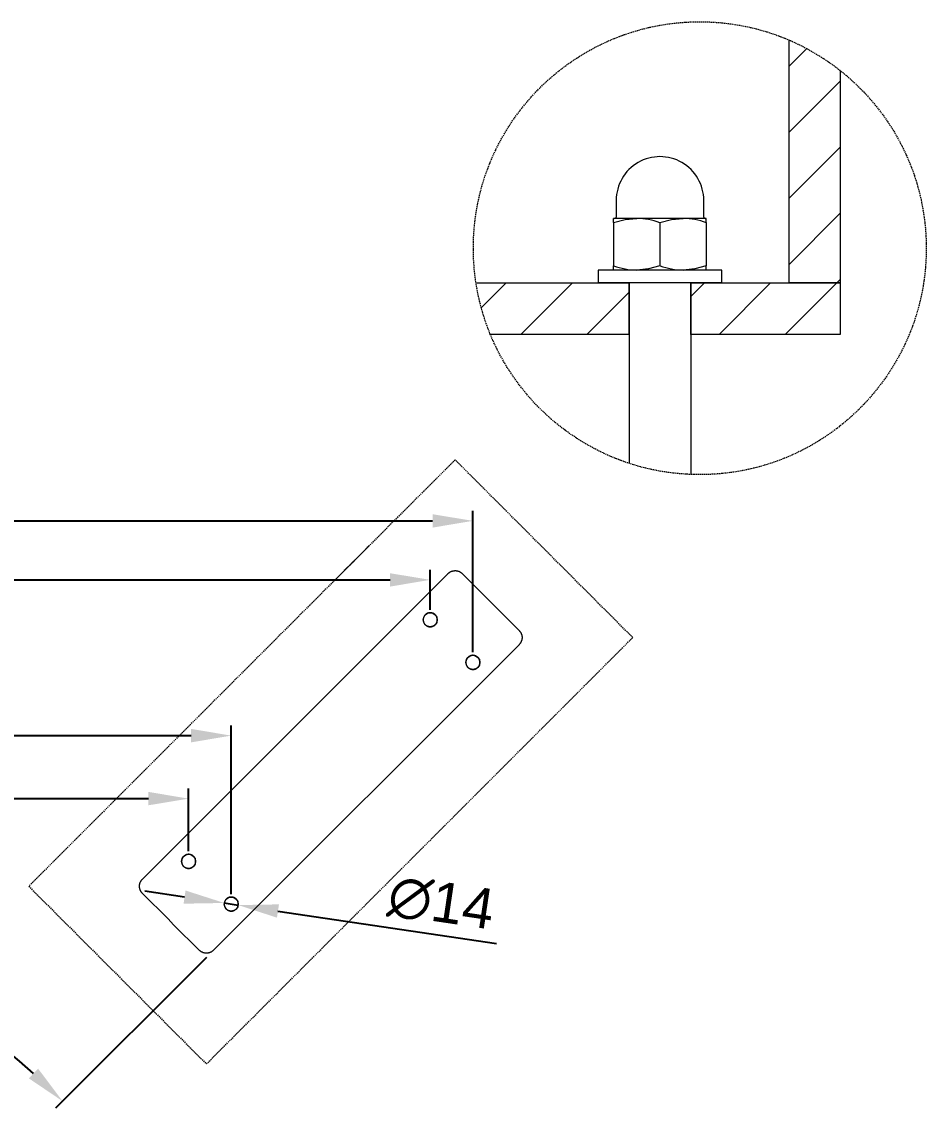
# Model space of a CAD drawing. Header units: millimetres. Extents: x -111 to 4919, y -143 to 3304.
# Drawn here: x 1609 to 2509, y -143 to 938 of the extents above; entities that cross this region are included whole.
import ezdxf

# ---------------------------------------------------------------- set-up
doc = ezdxf.new("R2010")
doc.units = ezdxf.units.MM
doc.linetypes.add('HIDDEN', pattern=[1.905, 1.27, -0.635])
for name, color, linetype, lineweight in [('ZANO_R', 7, 'Continuous', 0), ('ZANO_R_przerywana', 7, 'HIDDEN', 0), ('ZANO_W', 1, 'Continuous', 0)]:
    doc.layers.add(name, color=color, linetype=linetype, lineweight=lineweight)
doc.styles.add('Arial', font='arial.ttf')
doc.styles.get("Standard").update_dxf_attribs({"font": 'ARIALUNI.TTF'})
doc.dimstyles.new('pl i ang', dxfattribs={"dimtxt": 50, "dimasz": 50, "dimexe": 1.25, "dimexo": 0.625, "dimgap": 10, "dimtad": 1, "dimtoh": 1, "dimtxsty": 'Standard', "dimcen": 2.5, "dimclrd": 1, "dimclre": 1, "dimclrt": 1, "dimadec": 0, "dimazin": 0, "dimtfac": 1, "dimtmove": 0, "dimatfit": 3, "dimfxl": 1, "dimarcsym": 1})

# ---------------------------------------------------------------- blocks, each defined once
blk = doc.blocks.new('*D487')
at = {"layer": 'ZANO_W', "color": 1, "lineweight": -2}
for p, q in [((432.5, 112.7), (432.5, 175.1)), ((1774.6, 112.7), (1774.6, 175.1)), ((472.5, 165.1), (1734.6, 165.1))]:
    blk.add_line(p, q, dxfattribs=at)
at = {"layer": 'ZANO_W', "color": 1}
for points in [[(472.5, 171.8), (472.5, 158.5), (432.5, 165.1)], [(1734.6, 158.5), (1734.6, 171.8), (1774.6, 165.1)]]:
    blk.add_solid(points, dxfattribs=at)
at = {"layer": 'ZANO_W', "color": 1, "insert": (1103.5, 195.6), "char_height": 40, "attachment_point": 5, "style": 'Arial'}
blk.add_mtext('1342', dxfattribs=at)
blk = doc.blocks.new('*D488')
at = {"layer": 'ZANO_W', "color": 1, "lineweight": -2}
for p, q in [((390.1, 70.2), (390.1, 237.8)), ((430.1, 227.8), (1777, 227.8)), ((1817, 70.2), (1817, 237.8))]:
    blk.add_line(p, q, dxfattribs=at)
at = {"layer": 'ZANO_W', "color": 1}
for points in [[(430.1, 234.5), (430.1, 221.1), (390.1, 227.8)], [(1777, 221.1), (1777, 234.5), (1817, 227.8)]]:
    blk.add_solid(points, dxfattribs=at)
at = {"layer": 'ZANO_W', "color": 1, "insert": (1103.5, 257.9), "char_height": 40, "attachment_point": 5, "style": 'Arial'}
blk.add_mtext('1427', dxfattribs=at)
blk = doc.blocks.new('*D489')
at = {"layer": 'ZANO_W', "color": 1, "lineweight": -2}
for p, q in [((192.1, 353.1), (192.1, 392.8)), ((2015, 353.1), (2015, 392.8)), ((232.1, 382.8), (1975, 382.8))]:
    blk.add_line(p, q, dxfattribs=at)
at = {"layer": 'ZANO_W', "color": 1}
for points in [[(232.1, 389.4), (232.1, 376.1), (192.1, 382.8)], [(1975, 376.1), (1975, 389.4), (2015, 382.8)]]:
    blk.add_solid(points, dxfattribs=at)
at = {"layer": 'ZANO_W', "color": 1, "insert": (1103.5, 413.2), "char_height": 40, "attachment_point": 5, "style": 'Arial'}
blk.add_mtext('1823', dxfattribs=at)
blk = doc.blocks.new('*D490')
at = {"layer": 'ZANO_W', "color": 1, "lineweight": -2}
for p, q in [((149.7, 310.7), (149.7, 451.5)), ((2057.4, 310.7), (2057.4, 451.5)), ((189.7, 441.5), (2017.4, 441.5))]:
    blk.add_line(p, q, dxfattribs=at)
at = {"layer": 'ZANO_W', "color": 1}
for points in [[(189.7, 448.1), (189.7, 434.8), (149.7, 441.5)], [(2017.4, 434.8), (2017.4, 448.1), (2057.4, 441.5)]]:
    blk.add_solid(points, dxfattribs=at)
at = {"layer": 'ZANO_W', "color": 1, "insert": (1103.5, 471.9), "char_height": 40, "attachment_point": 5, "style": 'Arial'}
blk.add_mtext('1908', dxfattribs=at)
blk = doc.blocks.new('*D492')
at = {"layer": 'ZANO_W', "color": 1, "lineweight": -2}
for p, q in [((1770.5, 67.2), (1731, 73)), ((1810.1, 61.3), (1823.9, 59.2)), ((1863.5, 53.3), (2080.9, 21))]:
    blk.add_line(p, q, dxfattribs=at)
at = {"layer": 'ZANO_W', "color": 1}
for points in [[(1769.6, 60.6), (1771.5, 73.7), (1810.1, 61.3)], [(1864.5, 59.9), (1862.5, 46.7), (1823.9, 59.2)]]:
    blk.add_solid(points, dxfattribs=at)
at = {"layer": 'ZANO_W', "color": 1, "insert": (2025.9, 61.1), "char_height": 40, "attachment_point": 5, "rotation": 351.5425, "style": 'Arial'}
blk.add_mtext('∅14', dxfattribs=at)
blk = doc.blocks.new('*D501')
at = {"layer": 'ZANO_W', "color": 1, "lineweight": -2}
for p, q in [((414.8, 7.2), (565, -143)), ((1792.3, 7.2), (1642.1, -143))]:
    blk.add_line(p, q, dxfattribs=at)
blk.add_arc((1103.5, -681.5), 771.6, 47.9705, 132.0295, dxfattribs=at)
at = {"layer": 'ZANO_W', "color": 1}
for points in [[(582.3, -103.5), (591.5, -113.2), (557.9, -135.9)], [(1615.6, -113.2), (1624.8, -103.5), (1649.2, -135.9)]]:
    blk.add_solid(points, dxfattribs=at)
at = {"layer": 'ZANO_W', "color": 1, "insert": (1103.5, 120.8), "char_height": 40, "attachment_point": 5, "style": 'Arial'}
blk.add_mtext('90%%d', dxfattribs=at)

msp = doc.modelspace()

# ---------------------------------------------------------------- linework, layer by layer
at = {"layer": 'ZANO_R'}
for p, q in [((2371.8, 920), (2371.8, 678.2)), ((2371.8, 893.6), (2389.6, 911.4)), ((2423, 889.5), (2423, 678.2)), ((2371.8, 827.8), (2423, 879.1)), ((2371.8, 762.1), (2423, 813.3)), ((2200, 760.3), (2200, 743.6)), ((2287.2, 743.6), (2287.2, 760.3)), ((2371.8, 696.3), (2423, 747.6)), ((2197.4, 738.2), (2197.4, 742.3)), ((2220.5, 742.3), (2197.4, 742.3)), ((2197.4, 738.2), (2208.8, 741.2)), ((2197.4, 738.2), (2197.4, 695.2)), ((2208.8, 741.2), (2220.5, 742.3)), ((2266.7, 742.3), (2220.5, 742.3)), ((2243.6, 738.2), (2254.9, 741.2)), ((2243.6, 738.2), (2243.6, 695.2)), ((2254.9, 741.2), (2266.7, 742.3)), ((2289.7, 742.3), (2266.7, 742.3)), ((2289.7, 738.2), (2289.7, 742.3)), ((2289.7, 738.2), (2289.7, 695.2)), ((2197.4, 691), (2197.4, 695.2)), ((2232.3, 692.2), (2220.5, 691)), ((2243.6, 695.2), (2232.3, 692.2)), ((2278.4, 692.2), (2266.7, 691)), ((2289.7, 695.2), (2278.4, 692.2)), ((2289.7, 691), (2289.7, 695.2)), ((2182.1, 691), (2182.1, 678.2)), ((2305.1, 691), (2182.1, 691)), ((2305.1, 678.2), (2305.1, 691)), ((2419.5, 678.2), (2423, 681.8)), ((2060.5, 678.3), (2212.8, 678.2)), ((2065.8, 653.4), (2090.7, 678.3)), ((2105.1, 627), (2156.4, 678.3)), ((2305.1, 678.2), (2182.1, 678.2)), ((2212.8, 627), (2212.8, 678.2)), ((2212.8, 678.2), (2212.8, 498.7)), ((2274.4, 627), (2274.4, 678.2)), ((2274.4, 678.2), (2423, 678.2)), ((2274.4, 678.2), (2274.4, 487.6)), ((2274.4, 664.6), (2287.9, 678.2)), ((2302.4, 627), (2353.7, 678.2)), ((2368.2, 627), (2419.5, 678.2)), ((2423, 678.2), (2371.8, 678.2)), ((2170.9, 627), (2212.8, 668.9)), ((2212.8, 627), (2073.9, 627)), ((2423, 627), (2274.4, 627)), ((1954.5, 417), (1921, 383.4)), ((2032.7, 389), (2032.9, 389.3)), ((2032.9, 389.3), (2033.2, 389.5)), ((2033.2, 389.5), (2033.4, 389.7)), ((2033.4, 389.7), (2033.7, 389.9)), ((2033.7, 389.9), (2034, 390.1)), ((2034, 390.1), (2034.3, 390.3)), ((2034.3, 390.3), (2034.6, 390.5)), ((2034.6, 390.5), (2034.9, 390.7)), ((2034.9, 390.7), (2035.2, 390.8)), ((2035.2, 390.8), (2035.5, 391)), ((2035.5, 391), (2035.8, 391.1)), ((2035.8, 391.1), (2036.1, 391.3)), ((2036.1, 391.3), (2036.4, 391.4)), ((2036.4, 391.4), (2036.7, 391.5)), ((2036.7, 391.5), (2037, 391.6)), ((2037, 391.6), (2037.4, 391.7)), ((2037.4, 391.7), (2037.7, 391.8)), ((2037.7, 391.8), (2038, 391.8)), ((2038, 391.8), (2038.4, 391.9)), ((2038.4, 391.9), (2038.7, 391.9)), ((2038.7, 391.9), (2039.1, 391.9)), ((2039.1, 391.9), (2039.4, 392)), ((2039.4, 392), (2039.7, 392)), ((2039.7, 392), (2040.1, 392)), ((2040.1, 392), (2040.4, 392)), ((2040.4, 392), (2040.8, 391.9)), ((2040.8, 391.9), (2041.1, 391.9)), ((2041.1, 391.9), (2041.4, 391.8)), ((2041.4, 391.8), (2041.8, 391.8)), ((2041.8, 391.8), (2042.1, 391.7)), ((2042.1, 391.7), (2042.4, 391.6)), ((2042.4, 391.6), (2042.8, 391.5)), ((2042.8, 391.5), (2043.1, 391.4)), ((2043.1, 391.4), (2043.4, 391.3)), ((2043.4, 391.3), (2043.7, 391.2)), ((2043.7, 391.2), (2044, 391)), ((2044, 391), (2044.3, 390.9)), ((2044.3, 390.9), (2044.6, 390.7)), ((2044.6, 390.7), (2044.9, 390.5)), ((2044.9, 390.5), (2045.2, 390.3)), ((2045.2, 390.3), (2045.5, 390.2)), ((2045.5, 390.2), (2045.8, 389.9)), ((2045.8, 389.9), (2046.1, 389.7)), ((2046.1, 389.7), (2046.3, 389.5)), ((2046.3, 389.5), (2046.6, 389.3)), ((2046.6, 389.3), (2046.8, 389)), ((2032.7, 389), (1728.6, 85)), ((2053.3, 382.6), (2046.8, 389)), ((2072.3, 363.6), (2053.3, 382.6)), ((2076.3, 359.6), (2072.3, 363.6)), ((2077.9, 357.9), (2076.3, 359.6)), ((2103.4, 332.5), (2077.9, 357.9)), ((2008.7, 346.2), (2008.6, 345.9)), ((2008.8, 346.4), (2008.7, 346.2)), ((2009, 346.6), (2008.8, 346.4)), ((2009.1, 346.8), (2009, 346.6)), ((2009.2, 347), (2009.1, 346.8)), ((2009.4, 347.2), (2009.2, 347)), ((2009.5, 347.4), (2009.4, 347.2)), ((2009.6, 347.6), (2009.5, 347.4)), ((2009.8, 347.8), (2009.6, 347.6)), ((2010, 347.9), (2009.8, 347.8)), ((2010.1, 348.1), (2010, 347.9)), ((2010.3, 348.3), (2010.1, 348.1)), ((2010.5, 348.4), (2010.3, 348.3)), ((2010.7, 348.6), (2010.5, 348.4)), ((2010.9, 348.7), (2010.7, 348.6)), ((2011.1, 348.9), (2010.9, 348.7)), ((2011.3, 349), (2011.1, 348.9)), ((2011.5, 349.1), (2011.3, 349)), ((2011.7, 349.3), (2011.5, 349.1)), ((2011.9, 349.4), (2011.7, 349.3)), ((2012.1, 349.5), (2011.9, 349.4)), ((2012.4, 349.6), (2012.1, 349.5)), ((2012.6, 349.7), (2012.4, 349.6)), ((2012.8, 349.7), (2012.6, 349.7)), ((2013.1, 349.8), (2012.8, 349.7)), ((2013.3, 349.9), (2013.1, 349.8)), ((2013.5, 349.9), (2013.3, 349.9)), ((2013.8, 350), (2013.5, 349.9)), ((2014, 350), (2013.8, 350)), ((2014.3, 350), (2014, 350)), ((2014.5, 350.1), (2014.3, 350)), ((2014.7, 350.1), (2014.5, 350.1)), ((2015, 350.1), (2014.7, 350.1)), ((2015.2, 350.1), (2015, 350.1)), ((2015.5, 350.1), (2015.2, 350.1)), ((2015.7, 350), (2015.5, 350.1)), ((2015.9, 350), (2015.7, 350)), ((2016.2, 350), (2015.9, 350)), ((2016.4, 349.9), (2016.2, 350)), ((2016.7, 349.9), (2016.4, 349.9)), ((2016.9, 349.8), (2016.7, 349.9)), ((2017.1, 349.8), (2016.9, 349.8)), ((2017.4, 349.7), (2017.1, 349.8)), ((2017.6, 349.6), (2017.4, 349.7)), ((2017.8, 349.5), (2017.6, 349.6)), ((2018, 349.4), (2017.8, 349.5)), ((2018.3, 349.3), (2018, 349.4)), ((2018.5, 349.2), (2018.3, 349.3)), ((2018.7, 349), (2018.5, 349.2)), ((2018.9, 348.9), (2018.7, 349)), ((2019.1, 348.8), (2018.9, 348.9)), ((2019.3, 348.6), (2019.1, 348.8)), ((2019.5, 348.5), (2019.3, 348.6)), ((2019.7, 348.3), (2019.5, 348.5)), ((2019.8, 348.2), (2019.7, 348.3)), ((2020, 348), (2019.8, 348.2)), ((2020.2, 347.8), (2020, 348)), ((2020.3, 347.6), (2020.2, 347.8)), ((2020.5, 347.4), (2020.3, 347.6)), ((2020.6, 347.3), (2020.5, 347.4)), ((2020.8, 347.1), (2020.6, 347.3)), ((2020.9, 346.9), (2020.8, 347.1)), ((2021, 346.6), (2020.9, 346.9)), ((2021.2, 346.4), (2021, 346.6)), ((2021.3, 346.2), (2021.2, 346.4)), ((2021.4, 346), (2021.3, 346.2)), ((2021.5, 345.8), (2021.4, 346)), ((2008.1, 343.8), (2008, 343.6)), ((2008, 343.6), (2008, 343.4)), ((2008, 343.4), (2008, 343.1)), ((2008, 343.1), (2008, 342.9)), ((2008, 342.9), (2008, 342.6)), ((2008, 342.6), (2008, 342.4)), ((2008, 342.4), (2008.1, 342.1)), ((2008.2, 344.6), (2008.1, 344.3)), ((2008.1, 344.3), (2008.1, 344.1)), ((2008.1, 344.1), (2008.1, 343.8)), ((2008.1, 342.1), (2008.1, 341.9)), ((2008.1, 341.9), (2008.2, 341.7)), ((2008.3, 345), (2008.2, 344.8)), ((2008.2, 344.8), (2008.2, 344.6)), ((2008.2, 341.7), (2008.2, 341.4)), ((2008.2, 341.4), (2008.3, 341.2)), ((2008.4, 345.3), (2008.3, 345)), ((2008.3, 341.2), (2008.3, 341)), ((2008.3, 341), (2008.4, 340.7)), ((2008.5, 345.7), (2008.4, 345.5)), ((2008.4, 345.5), (2008.4, 345.3)), ((2008.4, 340.7), (2008.5, 340.5)), ((2008.6, 345.9), (2008.5, 345.7)), ((2008.5, 340.5), (2008.6, 340.3)), ((2008.6, 340.3), (2008.7, 340.1)), ((2008.7, 340.1), (2008.8, 339.8)), ((2008.8, 339.8), (2008.9, 339.6)), ((2008.9, 339.6), (2009, 339.4)), ((2009, 339.4), (2009.2, 339.2)), ((2009.2, 339.2), (2009.3, 339)), ((2009.3, 339), (2009.5, 338.8)), ((2009.5, 338.8), (2009.6, 338.6)), ((2009.6, 338.6), (2009.8, 338.4)), ((2009.8, 338.4), (2009.9, 338.3)), ((2009.9, 338.3), (2010.1, 338.1)), ((2010.1, 338.1), (2010.3, 337.9)), ((2010.3, 337.9), (2010.5, 337.8)), ((2010.5, 337.8), (2010.6, 337.6)), ((2010.6, 337.6), (2010.8, 337.5)), ((2010.8, 337.5), (2011, 337.3)), ((2011, 337.3), (2011.2, 337.2)), ((2011.2, 337.2), (2011.4, 337.1)), ((2011.4, 337.1), (2011.7, 336.9)), ((2011.7, 336.9), (2011.9, 336.8)), ((2011.9, 336.8), (2012.1, 336.7)), ((2012.1, 336.7), (2012.3, 336.6)), ((2012.3, 336.6), (2012.5, 336.5)), ((2012.5, 336.5), (2012.8, 336.4)), ((2012.8, 336.4), (2013, 336.4)), ((2013, 336.4), (2013.2, 336.3)), ((2013.2, 336.3), (2013.5, 336.3)), ((2013.5, 336.3), (2013.7, 336.2)), ((2013.7, 336.2), (2014, 336.2)), ((2014, 336.2), (2014.2, 336.1)), ((2014.2, 336.1), (2014.4, 336.1)), ((2014.4, 336.1), (2014.7, 336.1)), ((2014.7, 336.1), (2014.9, 336.1)), ((2014.9, 336.1), (2015.2, 336.1)), ((2015.2, 336.1), (2015.4, 336.1)), ((2015.4, 336.1), (2015.6, 336.1)), ((2015.6, 336.1), (2015.9, 336.1)), ((2015.9, 336.1), (2016.1, 336.2)), ((2016.1, 336.2), (2016.4, 336.2)), ((2016.4, 336.2), (2016.6, 336.3)), ((2016.6, 336.3), (2016.8, 336.3)), ((2016.8, 336.3), (2017.1, 336.4)), ((2017.1, 336.4), (2017.3, 336.5)), ((2017.3, 336.5), (2017.5, 336.6)), ((2017.5, 336.6), (2017.8, 336.6)), ((2017.8, 336.6), (2018, 336.7)), ((2018, 336.7), (2018.2, 336.9)), ((2018.2, 336.9), (2018.4, 337)), ((2018.4, 337), (2018.6, 337.1)), ((2018.6, 337.1), (2018.8, 337.2)), ((2018.8, 337.2), (2019, 337.4)), ((2019, 337.4), (2019.2, 337.5)), ((2019.2, 337.5), (2019.4, 337.6)), ((2019.4, 337.6), (2019.6, 337.8)), ((2019.6, 337.8), (2019.8, 338)), ((2019.8, 338), (2020, 338.1)), ((2020, 338.1), (2020.1, 338.3)), ((2020.1, 338.3), (2020.3, 338.5)), ((2020.3, 338.5), (2020.4, 338.7)), ((2020.4, 338.7), (2020.6, 338.9)), ((2020.6, 338.9), (2020.7, 339.1)), ((2020.7, 339.1), (2020.9, 339.3)), ((2020.9, 339.3), (2021, 339.5)), ((2021, 339.5), (2021.1, 339.7)), ((2021.1, 339.7), (2021.2, 339.9)), ((2021.2, 339.9), (2021.3, 340.1)), ((2021.3, 340.1), (2021.4, 340.3)), ((2021.4, 340.3), (2021.5, 340.6)), ((2021.6, 345.5), (2021.5, 345.8)), ((2021.5, 340.6), (2021.6, 340.8)), ((2021.6, 345.3), (2021.6, 345.5)), ((2021.7, 345.1), (2021.6, 345.3)), ((2021.6, 340.8), (2021.7, 341)), ((2021.8, 344.9), (2021.7, 345.1)), ((2021.7, 341), (2021.8, 341.3)), ((2021.8, 344.6), (2021.8, 344.9)), ((2021.9, 344.4), (2021.8, 344.6)), ((2021.8, 341.5), (2021.9, 341.7)), ((2021.8, 341.3), (2021.8, 341.5)), ((2021.9, 344.1), (2021.9, 344.4)), ((2022, 343.9), (2021.9, 344.1)), ((2021.9, 342), (2022, 342.2)), ((2021.9, 341.7), (2021.9, 342)), ((2022, 343.7), (2022, 343.9)), ((2022, 343.4), (2022, 343.7)), ((2022, 343.2), (2022, 343.4)), ((2022, 342.9), (2022, 343.2)), ((2022, 342.7), (2022, 342.9)), ((2022, 342.4), (2022, 342.7)), ((2022, 342.2), (2022, 342.4)), ((2103.4, 332.5), (2103.6, 332.2)), ((2103.6, 332.2), (2103.9, 332)), ((2103.9, 332), (2104.1, 331.7)), ((2104.1, 331.7), (2104.3, 331.4)), ((2104.3, 331.4), (2104.5, 331.2)), ((2104.5, 331.2), (2104.7, 330.9)), ((2104.7, 330.9), (2104.9, 330.6)), ((2104.9, 330.6), (2105, 330.3)), ((2105, 330.3), (2105.2, 330)), ((2105.2, 330), (2105.4, 329.7)), ((2105.4, 329.7), (2105.5, 329.4)), ((2105.5, 329.4), (2105.6, 329.1)), ((2105.6, 329.1), (2105.7, 328.8)), ((2105.7, 328.8), (2105.9, 328.4)), ((2105.9, 328.4), (2106, 328.1)), ((2106, 328.1), (2106, 327.8)), ((2106, 327.8), (2106.1, 327.4)), ((2106.1, 327.4), (2106.2, 327.1)), ((2106.2, 327.1), (2106.2, 326.8)), ((2106.2, 326.8), (2106.3, 326.4)), ((2106.3, 324.4), (2106.2, 324)), ((2106.3, 326.4), (2106.3, 326.1)), ((2106.3, 326.1), (2106.3, 325.7)), ((2106.3, 325.7), (2106.3, 325.4)), ((2106.3, 325.4), (2106.3, 325.1)), ((2106.3, 325.1), (2106.3, 324.7)), ((2106.3, 324.7), (2106.3, 324.4)), ((1799.3, 14.3), (2103.4, 318.3)), ((2103.6, 318.6), (2103.4, 318.3)), ((2103.9, 318.8), (2103.6, 318.6)), ((2104.1, 319.1), (2103.9, 318.8)), ((2104.3, 319.4), (2104.1, 319.1)), ((2104.5, 319.6), (2104.3, 319.4)), ((2104.7, 319.9), (2104.5, 319.6)), ((2104.9, 320.2), (2104.7, 319.9)), ((2105, 320.5), (2104.9, 320.2)), ((2105.2, 320.8), (2105, 320.5)), ((2105.4, 321.1), (2105.2, 320.8)), ((2105.5, 321.4), (2105.4, 321.1)), ((2105.6, 321.7), (2105.5, 321.4)), ((2105.7, 322.1), (2105.6, 321.7)), ((2105.9, 322.4), (2105.7, 322.1)), ((2106, 322.7), (2105.9, 322.4)), ((2106.1, 323.4), (2106, 323)), ((2106, 323), (2106, 322.7)), ((2106.2, 323.7), (2106.1, 323.4)), ((2106.2, 324), (2106.2, 323.7)), ((2050.8, 302.8), (2050.7, 302.6)), ((2050.9, 303.1), (2050.8, 302.8)), ((2051, 303.3), (2050.9, 303.1)), ((2051.2, 303.7), (2051, 303.5)), ((2051, 303.5), (2051, 303.3)), ((2051.3, 304), (2051.2, 303.7)), ((2051.4, 304.2), (2051.3, 304)), ((2051.5, 304.4), (2051.4, 304.2)), ((2051.6, 304.6), (2051.5, 304.4)), ((2051.8, 304.8), (2051.6, 304.6)), ((2051.9, 305), (2051.8, 304.8)), ((2052.1, 305.2), (2051.9, 305)), ((2052.2, 305.3), (2052.1, 305.2)), ((2052.4, 305.5), (2052.2, 305.3)), ((2052.6, 305.7), (2052.4, 305.5)), ((2052.8, 305.9), (2052.6, 305.7)), ((2052.9, 306), (2052.8, 305.9)), ((2053.1, 306.2), (2052.9, 306)), ((2053.3, 306.3), (2053.1, 306.2)), ((2053.5, 306.5), (2053.3, 306.3)), ((2053.7, 306.6), (2053.5, 306.5)), ((2053.9, 306.7), (2053.7, 306.6)), ((2054.1, 306.8), (2053.9, 306.7)), ((2054.4, 306.9), (2054.1, 306.8)), ((2054.6, 307), (2054.4, 306.9)), ((2054.8, 307.1), (2054.6, 307)), ((2055, 307.2), (2054.8, 307.1)), ((2055.3, 307.3), (2055, 307.2)), ((2055.5, 307.4), (2055.3, 307.3)), ((2055.7, 307.4), (2055.5, 307.4)), ((2056, 307.5), (2055.7, 307.4)), ((2056.2, 307.5), (2056, 307.5)), ((2056.4, 307.6), (2056.2, 307.5)), ((2056.7, 307.6), (2056.4, 307.6)), ((2056.9, 307.6), (2056.7, 307.6)), ((2057.2, 307.7), (2056.9, 307.6)), ((2057.4, 307.7), (2057.2, 307.7)), ((2057.6, 307.7), (2057.4, 307.7)), ((2057.9, 307.6), (2057.6, 307.7)), ((2058.1, 307.6), (2057.9, 307.6)), ((2058.4, 307.6), (2058.1, 307.6)), ((2058.6, 307.6), (2058.4, 307.6)), ((2058.9, 307.5), (2058.6, 307.6)), ((2059.1, 307.5), (2058.9, 307.5)), ((2059.3, 307.4), (2059.1, 307.5)), ((2059.6, 307.3), (2059.3, 307.4)), ((2059.8, 307.2), (2059.6, 307.3)), ((2060, 307.2), (2059.8, 307.2)), ((2060.2, 307.1), (2060, 307.2)), ((2060.5, 307), (2060.2, 307.1)), ((2060.7, 306.9), (2060.5, 307)), ((2060.9, 306.7), (2060.7, 306.9)), ((2061.1, 306.6), (2060.9, 306.7)), ((2061.3, 306.5), (2061.1, 306.6)), ((2061.5, 306.4), (2061.3, 306.5)), ((2061.7, 306.2), (2061.5, 306.4)), ((2061.9, 306.1), (2061.7, 306.2)), ((2062.1, 305.9), (2061.9, 306.1)), ((2062.3, 305.7), (2062.1, 305.9)), ((2062.4, 305.6), (2062.3, 305.7)), ((2062.6, 305.4), (2062.4, 305.6)), ((2062.8, 305.2), (2062.6, 305.4)), ((2062.9, 305), (2062.8, 305.2)), ((2063.1, 304.8), (2062.9, 305)), ((2063.2, 304.6), (2063.1, 304.8)), ((2063.3, 304.4), (2063.2, 304.6)), ((2063.5, 304.2), (2063.3, 304.4)), ((2063.6, 304), (2063.5, 304.2)), ((2063.7, 303.8), (2063.6, 304)), ((2063.8, 303.6), (2063.7, 303.8)), ((2063.9, 303.3), (2063.8, 303.6)), ((2064, 303.1), (2063.9, 303.3)), ((2064.1, 302.9), (2064, 303.1)), ((2064.1, 302.7), (2064.1, 302.9)), ((2050.5, 301.2), (2050.4, 300.9)), ((2050.4, 300.9), (2050.4, 300.7)), ((2050.4, 300.7), (2050.4, 300.4)), ((2050.4, 300.4), (2050.5, 300.2)), ((2050.6, 302.1), (2050.5, 301.9)), ((2050.5, 301.9), (2050.5, 301.7)), ((2050.5, 301.7), (2050.5, 301.4)), ((2050.5, 301.4), (2050.5, 301.2)), ((2050.5, 300.2), (2050.5, 300)), ((2050.5, 300), (2050.5, 299.7)), ((2050.5, 299.7), (2050.5, 299.5)), ((2050.5, 299.5), (2050.6, 299.2)), ((2050.7, 302.6), (2050.6, 302.4)), ((2050.6, 302.4), (2050.6, 302.1)), ((2050.6, 299.2), (2050.6, 299)), ((2050.6, 299), (2050.7, 298.8)), ((2050.7, 298.8), (2050.8, 298.5)), ((2050.8, 298.5), (2050.8, 298.3)), ((2050.8, 298.3), (2050.9, 298.1)), ((2050.9, 298.1), (2051, 297.9)), ((2051, 297.9), (2051.1, 297.6)), ((2051.1, 297.6), (2051.2, 297.4)), ((2051.2, 297.4), (2051.3, 297.2)), ((2051.3, 297.2), (2051.5, 297)), ((2051.5, 297), (2051.6, 296.8)), ((2051.6, 296.8), (2051.7, 296.6)), ((2051.7, 296.6), (2051.9, 296.4)), ((2051.9, 296.4), (2052, 296.2)), ((2052, 296.2), (2052.2, 296)), ((2052.2, 296), (2052.4, 295.8)), ((2052.4, 295.8), (2052.5, 295.7)), ((2052.5, 295.7), (2052.7, 295.5)), ((2052.7, 295.5), (2052.9, 295.3)), ((2052.9, 295.3), (2053.1, 295.2)), ((2053.1, 295.2), (2053.3, 295)), ((2053.3, 295), (2053.5, 294.9)), ((2053.5, 294.9), (2053.7, 294.8)), ((2053.7, 294.8), (2053.9, 294.6)), ((2053.9, 294.6), (2054.1, 294.5)), ((2054.1, 294.5), (2054.3, 294.4)), ((2054.3, 294.4), (2054.5, 294.3)), ((2054.5, 294.3), (2054.7, 294.2)), ((2054.7, 294.2), (2055, 294.1)), ((2055, 294.1), (2055.2, 294)), ((2055.2, 294), (2055.4, 293.9)), ((2055.4, 293.9), (2055.7, 293.9)), ((2055.7, 293.9), (2055.9, 293.8)), ((2055.9, 293.8), (2056.1, 293.8)), ((2056.1, 293.8), (2056.4, 293.7)), ((2056.4, 293.7), (2056.6, 293.7)), ((2056.6, 293.7), (2056.9, 293.7)), ((2056.9, 293.7), (2057.1, 293.7)), ((2057.1, 293.7), (2057.3, 293.7)), ((2057.3, 293.7), (2057.6, 293.7)), ((2057.6, 293.7), (2057.8, 293.7)), ((2057.8, 293.7), (2058.1, 293.7)), ((2058.1, 293.7), (2058.3, 293.7)), ((2058.3, 293.7), (2058.6, 293.7)), ((2058.6, 293.7), (2058.8, 293.8)), ((2058.8, 293.8), (2059, 293.8)), ((2059, 293.8), (2059.3, 293.9)), ((2059.3, 293.9), (2059.5, 294)), ((2059.5, 294), (2059.7, 294)), ((2059.7, 294), (2060, 294.1)), ((2060, 294.1), (2060.2, 294.2)), ((2060.2, 294.2), (2060.4, 294.3)), ((2060.4, 294.3), (2060.6, 294.4)), ((2060.6, 294.4), (2060.8, 294.5)), ((2060.8, 294.5), (2061, 294.7)), ((2061, 294.7), (2061.3, 294.8)), ((2061.3, 294.8), (2061.5, 294.9)), ((2061.5, 294.9), (2061.7, 295.1)), ((2061.7, 295.1), (2061.8, 295.2)), ((2061.8, 295.2), (2062, 295.4)), ((2062, 295.4), (2062.2, 295.5)), ((2062.2, 295.5), (2062.4, 295.7)), ((2062.4, 295.7), (2062.6, 295.9)), ((2062.6, 295.9), (2062.7, 296.1)), ((2062.7, 296.1), (2062.9, 296.2)), ((2062.9, 296.2), (2063, 296.4)), ((2063, 296.4), (2063.2, 296.6)), ((2063.2, 296.6), (2063.3, 296.8)), ((2063.3, 296.8), (2063.4, 297)), ((2063.4, 297), (2063.6, 297.3)), ((2063.6, 297.3), (2063.7, 297.5)), ((2063.7, 297.5), (2063.8, 297.7)), ((2063.8, 297.7), (2063.9, 297.9)), ((2063.9, 297.9), (2064, 298.1)), ((2064, 298.4), (2064.1, 298.6)), ((2064, 298.1), (2064, 298.4)), ((2064.2, 302.4), (2064.1, 302.7)), ((2064.1, 298.6), (2064.2, 298.8)), ((2064.3, 302.2), (2064.2, 302.4)), ((2064.2, 298.8), (2064.3, 299.1)), ((2064.3, 302), (2064.3, 302.2)), ((2064.4, 301.7), (2064.3, 302)), ((2064.3, 299.5), (2064.4, 299.8)), ((2064.3, 299.3), (2064.3, 299.5)), ((2064.3, 299.1), (2064.3, 299.3)), ((2064.4, 301.5), (2064.4, 301.7)), ((2064.4, 301.2), (2064.4, 301.5)), ((2064.4, 301), (2064.4, 301.2)), ((2064.4, 300.7), (2064.4, 301)), ((2064.4, 300.5), (2064.4, 300.7)), ((2064.4, 300.3), (2064.4, 300.5)), ((2064.4, 300), (2064.4, 300.3)), ((2064.4, 299.8), (2064.4, 300)), ((1770.3, 108.2), (1770.1, 108)), ((1770.5, 108.3), (1770.3, 108.2)), ((1770.7, 108.5), (1770.5, 108.3)), ((1770.9, 108.6), (1770.7, 108.5)), ((1771.1, 108.7), (1770.9, 108.6)), ((1771.3, 108.8), (1771.1, 108.7)), ((1771.5, 109), (1771.3, 108.8)), ((1771.7, 109.1), (1771.5, 109)), ((1772, 109.2), (1771.7, 109.1)), ((1772.2, 109.2), (1772, 109.2)), ((1772.4, 109.3), (1772.2, 109.2)), ((1772.6, 109.4), (1772.4, 109.3)), ((1772.9, 109.5), (1772.6, 109.4)), ((1773.1, 109.5), (1772.9, 109.5)), ((1773.4, 109.6), (1773.1, 109.5)), ((1773.6, 109.6), (1773.4, 109.6)), ((1773.8, 109.6), (1773.6, 109.6)), ((1774.1, 109.6), (1773.8, 109.6)), ((1774.3, 109.7), (1774.1, 109.6)), ((1774.6, 109.7), (1774.3, 109.7)), ((1774.8, 109.7), (1774.6, 109.7)), ((1775, 109.7), (1774.8, 109.7)), ((1775.3, 109.6), (1775, 109.7)), ((1775.5, 109.6), (1775.3, 109.6)), ((1775.8, 109.6), (1775.5, 109.6)), ((1776, 109.5), (1775.8, 109.6)), ((1776.2, 109.5), (1776, 109.5)), ((1776.5, 109.4), (1776.2, 109.5)), ((1776.7, 109.3), (1776.5, 109.4)), ((1776.9, 109.3), (1776.7, 109.3)), ((1777.2, 109.2), (1776.9, 109.3)), ((1777.4, 109.1), (1777.2, 109.2)), ((1777.6, 109), (1777.4, 109.1)), ((1777.8, 108.9), (1777.6, 109)), ((1778, 108.8), (1777.8, 108.9)), ((1778.3, 108.6), (1778, 108.8)), ((1778.5, 108.5), (1778.3, 108.6)), ((1778.7, 108.4), (1778.5, 108.5)), ((1778.9, 108.2), (1778.7, 108.4)), ((1779, 108.1), (1778.9, 108.2)), ((1767.7, 103.7), (1767.6, 103.4)), ((1767.6, 103.4), (1767.6, 103.2)), ((1767.6, 103.2), (1767.6, 102.9)), ((1767.6, 102.9), (1767.6, 102.7)), ((1767.6, 102.7), (1767.6, 102.5)), ((1767.6, 102.5), (1767.6, 102.2)), ((1767.6, 102.2), (1767.6, 102)), ((1767.6, 102), (1767.7, 101.7)), ((1767.8, 104.1), (1767.7, 103.9)), ((1767.7, 103.9), (1767.7, 103.7)), ((1767.7, 101.7), (1767.7, 101.5)), ((1767.7, 101.5), (1767.7, 101.2)), ((1767.7, 101.2), (1767.8, 101)), ((1767.9, 104.6), (1767.8, 104.4)), ((1767.8, 104.4), (1767.8, 104.1)), ((1767.8, 101), (1767.9, 100.8)), ((1768, 105.1), (1767.9, 104.8)), ((1767.9, 104.8), (1767.9, 104.6)), ((1767.9, 100.8), (1767.9, 100.5)), ((1767.9, 100.5), (1768, 100.3)), ((1768.1, 105.3), (1768, 105.1)), ((1768, 100.3), (1768.1, 100.1)), ((1768.2, 105.5), (1768.1, 105.3)), ((1768.1, 100.1), (1768.2, 99.9)), ((1768.3, 105.7), (1768.2, 105.5)), ((1768.2, 99.9), (1768.3, 99.6)), ((1768.4, 106), (1768.3, 105.7)), ((1768.3, 99.6), (1768.4, 99.4)), ((1768.5, 106.2), (1768.4, 106)), ((1768.4, 99.4), (1768.5, 99.2)), ((1768.7, 106.4), (1768.5, 106.2)), ((1768.5, 99.2), (1768.6, 99)), ((1768.6, 99), (1768.8, 98.8)), ((1768.8, 106.6), (1768.7, 106.4)), ((1768.9, 106.8), (1768.8, 106.6)), ((1768.8, 98.8), (1768.9, 98.6)), ((1769.1, 107), (1768.9, 106.8)), ((1768.9, 98.6), (1769, 98.4)), ((1769, 98.4), (1769.2, 98.2)), ((1769.2, 107.2), (1769.1, 107)), ((1769.4, 107.4), (1769.2, 107.2)), ((1769.2, 98.2), (1769.4, 98)), ((1769.6, 107.5), (1769.4, 107.4)), ((1769.4, 98), (1769.5, 97.8)), ((1769.5, 97.8), (1769.7, 97.7)), ((1769.7, 107.7), (1769.6, 107.5)), ((1769.9, 107.9), (1769.7, 107.7)), ((1769.7, 97.7), (1769.9, 97.5)), ((1770.1, 108), (1769.9, 107.9)), ((1769.9, 97.5), (1770, 97.3)), ((1770, 97.3), (1770.2, 97.2)), ((1779.2, 107.9), (1779, 108.1)), ((1779, 97.2), (1779.2, 97.4)), ((1779.4, 107.7), (1779.2, 107.9)), ((1779.2, 97.4), (1779.4, 97.5)), ((1779.6, 107.6), (1779.4, 107.7)), ((1779.4, 97.5), (1779.5, 97.7)), ((1779.5, 97.7), (1779.7, 97.9)), ((1779.8, 107.4), (1779.6, 107.6)), ((1779.7, 97.9), (1779.9, 98.1)), ((1779.9, 107.2), (1779.8, 107.4)), ((1780.1, 107), (1779.9, 107.2)), ((1779.9, 98.1), (1780, 98.3)), ((1780, 98.3), (1780.2, 98.4)), ((1780.2, 106.8), (1780.1, 107)), ((1780.4, 106.6), (1780.2, 106.8)), ((1780.2, 98.4), (1780.3, 98.6)), ((1780.3, 98.6), (1780.5, 98.8)), ((1780.5, 106.4), (1780.4, 106.6)), ((1780.6, 106.2), (1780.5, 106.4)), ((1780.5, 98.8), (1780.6, 99.1)), ((1780.7, 106), (1780.6, 106.2)), ((1780.6, 99.1), (1780.7, 99.3)), ((1780.9, 105.8), (1780.7, 106)), ((1780.7, 99.3), (1780.8, 99.5)), ((1780.8, 99.5), (1780.9, 99.7)), ((1781, 105.6), (1780.9, 105.8)), ((1780.9, 99.7), (1781, 99.9)), ((1781.1, 105.4), (1781, 105.6)), ((1781, 99.9), (1781.1, 100.1)), ((1781.1, 105.1), (1781.1, 105.4)), ((1781.2, 104.9), (1781.1, 105.1)), ((1781.1, 100.1), (1781.2, 100.4)), ((1781.3, 104.7), (1781.2, 104.9)), ((1781.2, 100.4), (1781.3, 100.6)), ((1781.4, 104.4), (1781.3, 104.7)), ((1781.3, 100.8), (1781.4, 101.1)), ((1781.3, 100.6), (1781.3, 100.8)), ((1781.4, 104.2), (1781.4, 104.4)), ((1781.5, 104), (1781.4, 104.2)), ((1781.4, 101.1), (1781.5, 101.3)), ((1781.5, 103.7), (1781.5, 104)), ((1781.5, 103.5), (1781.5, 103.7)), ((1781.6, 103.2), (1781.5, 103.5)), ((1781.5, 101.8), (1781.6, 102)), ((1781.5, 101.5), (1781.5, 101.8)), ((1781.5, 101.3), (1781.5, 101.5)), ((1781.6, 103), (1781.6, 103.2)), ((1781.6, 102.8), (1781.6, 103)), ((1781.6, 102.5), (1781.6, 102.8)), ((1781.6, 102.3), (1781.6, 102.5)), ((1781.6, 102), (1781.6, 102.3)), ((1770.2, 97.2), (1770.4, 97)), ((1770.4, 97), (1770.6, 96.9)), ((1770.6, 96.9), (1770.8, 96.8)), ((1770.8, 96.8), (1771, 96.6)), ((1771, 96.6), (1771.2, 96.5)), ((1771.2, 96.5), (1771.5, 96.4)), ((1771.5, 96.4), (1771.7, 96.3)), ((1771.7, 96.3), (1771.9, 96.2)), ((1771.9, 96.2), (1772.1, 96.1)), ((1772.1, 96.1), (1772.4, 96)), ((1772.4, 96), (1772.6, 96)), ((1772.6, 96), (1772.8, 95.9)), ((1772.8, 95.9), (1773.1, 95.8)), ((1773.1, 95.8), (1773.3, 95.8)), ((1773.3, 95.8), (1773.5, 95.7)), ((1773.5, 95.7), (1773.8, 95.7)), ((1773.8, 95.7), (1774, 95.7)), ((1774, 95.7), (1774.3, 95.7)), ((1774.3, 95.7), (1774.5, 95.7)), ((1774.5, 95.7), (1774.7, 95.7)), ((1774.7, 95.7), (1775, 95.7)), ((1775, 95.7), (1775.2, 95.7)), ((1775.2, 95.7), (1775.5, 95.7)), ((1775.5, 95.7), (1775.7, 95.8)), ((1775.7, 95.8), (1776, 95.8)), ((1776, 95.8), (1776.2, 95.9)), ((1776.2, 95.9), (1776.4, 95.9)), ((1776.4, 95.9), (1776.7, 96)), ((1776.7, 96), (1776.9, 96.1)), ((1776.9, 96.1), (1777.1, 96.1)), ((1777.1, 96.1), (1777.3, 96.2)), ((1777.3, 96.2), (1777.6, 96.3)), ((1777.6, 96.3), (1777.8, 96.4)), ((1777.8, 96.4), (1778, 96.5)), ((1778, 96.5), (1778.2, 96.7)), ((1778.2, 96.7), (1778.4, 96.8)), ((1778.4, 96.8), (1778.6, 96.9)), ((1778.6, 96.9), (1778.8, 97.1)), ((1778.8, 97.1), (1779, 97.2)), ((1725.7, 78.6), (1725.8, 78.9)), ((1725.7, 78.3), (1725.7, 78.6)), ((1725.7, 77.9), (1725.7, 78.3)), ((1725.7, 77.6), (1725.7, 77.9)), ((1725.7, 77.2), (1725.7, 77.6)), ((1725.8, 76.9), (1725.7, 77.2)), ((1725.8, 79.6), (1725.9, 80)), ((1725.8, 79.3), (1725.8, 79.6)), ((1725.8, 78.9), (1725.8, 79.3)), ((1725.8, 76.6), (1725.8, 76.9)), ((1725.8, 76.2), (1725.8, 76.6)), ((1725.9, 75.9), (1725.8, 76.2)), ((1725.9, 80), (1726, 80.3)), ((1726, 75.5), (1725.9, 75.9)), ((1726, 80.3), (1726.1, 80.6)), ((1726.1, 80.6), (1726.2, 80.9)), ((1726.2, 80.9), (1726.3, 81.3)), ((1726.3, 81.3), (1726.4, 81.6)), ((1726.4, 81.6), (1726.5, 81.9)), ((1726.5, 81.9), (1726.7, 82.2)), ((1726.7, 82.2), (1726.8, 82.5)), ((1726.8, 82.5), (1727, 82.8)), ((1727, 82.8), (1727.2, 83.1)), ((1727.2, 83.1), (1727.3, 83.4)), ((1727.3, 83.4), (1727.5, 83.7)), ((1727.5, 83.7), (1727.7, 84)), ((1727.7, 84), (1727.9, 84.2)), ((1727.9, 84.2), (1728.2, 84.5)), ((1728.2, 84.5), (1728.4, 84.7)), ((1728.4, 84.7), (1728.6, 85)), ((1726.1, 75.2), (1726, 75.5)), ((1726.2, 74.9), (1726.1, 75.2)), ((1726.3, 74.6), (1726.2, 74.9)), ((1726.4, 74.2), (1726.3, 74.6)), ((1726.5, 73.9), (1726.4, 74.2)), ((1726.7, 73.6), (1726.5, 73.9)), ((1726.8, 73.3), (1726.7, 73.6)), ((1727, 73), (1726.8, 73.3)), ((1727.2, 72.7), (1727, 73)), ((1727.3, 72.4), (1727.2, 72.7)), ((1727.5, 72.2), (1727.3, 72.4)), ((1727.7, 71.9), (1727.5, 72.2)), ((1727.9, 71.6), (1727.7, 71.9)), ((1728.2, 71.3), (1727.9, 71.6)), ((1728.4, 71.1), (1728.2, 71.3)), ((1728.6, 70.8), (1728.4, 71.1)), ((1728.6, 70.8), (1754.1, 45.4)), ((1811.8, 64.9), (1811.7, 64.7)), ((1812, 65.1), (1811.8, 64.9)), ((1812.2, 65.3), (1812, 65.1)), ((1812.3, 65.4), (1812.2, 65.3)), ((1812.5, 65.6), (1812.3, 65.4)), ((1812.7, 65.8), (1812.5, 65.6)), ((1812.9, 65.9), (1812.7, 65.8)), ((1813.1, 66), (1812.9, 65.9)), ((1813.3, 66.2), (1813.1, 66)), ((1813.5, 66.3), (1813.3, 66.2)), ((1813.7, 66.4), (1813.5, 66.3)), ((1813.9, 66.5), (1813.7, 66.4)), ((1814.2, 66.6), (1813.9, 66.5)), ((1814.4, 66.7), (1814.2, 66.6)), ((1814.6, 66.8), (1814.4, 66.7)), ((1814.8, 66.9), (1814.6, 66.8)), ((1815.1, 67), (1814.8, 66.9)), ((1815.3, 67), (1815.1, 67)), ((1815.5, 67.1), (1815.3, 67)), ((1815.8, 67.1), (1815.5, 67.1)), ((1816, 67.2), (1815.8, 67.1)), ((1816.3, 67.2), (1816, 67.2)), ((1816.5, 67.2), (1816.3, 67.2)), ((1816.7, 67.2), (1816.5, 67.2)), ((1817, 67.2), (1816.7, 67.2)), ((1817.2, 67.2), (1817, 67.2)), ((1817.5, 67.2), (1817.2, 67.2)), ((1817.7, 67.2), (1817.5, 67.2)), ((1818, 67.2), (1817.7, 67.2)), ((1818.2, 67.1), (1818, 67.2)), ((1818.4, 67.1), (1818.2, 67.1)), ((1818.7, 67), (1818.4, 67.1)), ((1818.9, 67), (1818.7, 67)), ((1819.1, 66.9), (1818.9, 67)), ((1819.4, 66.8), (1819.1, 66.9)), ((1819.6, 66.7), (1819.4, 66.8)), ((1819.8, 66.7), (1819.6, 66.7)), ((1820, 66.6), (1819.8, 66.7)), ((1820.3, 66.4), (1820, 66.6)), ((1820.5, 66.3), (1820.3, 66.4)), ((1820.7, 66.2), (1820.5, 66.3)), ((1820.9, 66.1), (1820.7, 66.2)), ((1821.1, 65.9), (1820.9, 66.1)), ((1821.3, 65.8), (1821.1, 65.9)), ((1821.5, 65.6), (1821.3, 65.8)), ((1821.7, 65.5), (1821.5, 65.6)), ((1821.8, 65.3), (1821.7, 65.5)), ((1822, 65.1), (1821.8, 65.3)), ((1822.2, 65), (1822, 65.1)), ((1822.3, 64.8), (1822.2, 65)), ((1810.1, 61), (1810, 60.8)), ((1810, 60.8), (1810, 60.5)), ((1810, 60.5), (1810, 60.3)), ((1810, 60.3), (1810, 60)), ((1810, 60), (1810, 59.8)), ((1810, 59.8), (1810.1, 59.5)), ((1810.2, 61.7), (1810.1, 61.5)), ((1810.1, 61.5), (1810.1, 61.2)), ((1810.1, 61.2), (1810.1, 61)), ((1810.1, 59.5), (1810.1, 59.3)), ((1810.1, 59.3), (1810.1, 59.1)), ((1810.1, 59.1), (1810.2, 58.8)), ((1810.3, 62.2), (1810.2, 62)), ((1810.2, 62), (1810.2, 61.7)), ((1810.2, 58.8), (1810.2, 58.6)), ((1810.2, 58.6), (1810.3, 58.3)), ((1810.4, 62.4), (1810.3, 62.2)), ((1810.3, 58.3), (1810.3, 58.1)), ((1810.3, 58.1), (1810.4, 57.9)), ((1810.5, 62.9), (1810.4, 62.6)), ((1810.4, 62.6), (1810.4, 62.4)), ((1810.4, 57.9), (1810.5, 57.7)), ((1810.6, 63.1), (1810.5, 62.9)), ((1810.5, 57.7), (1810.6, 57.4)), ((1810.7, 63.3), (1810.6, 63.1)), ((1810.6, 57.4), (1810.7, 57.2)), ((1810.8, 63.5), (1810.7, 63.3)), ((1810.7, 57.2), (1810.8, 57)), ((1811, 63.7), (1810.8, 63.5)), ((1810.8, 57), (1810.9, 56.8)), ((1810.9, 56.8), (1811.1, 56.6)), ((1811.1, 64), (1811, 63.7)), ((1811.2, 64.2), (1811.1, 64)), ((1811.1, 56.6), (1811.2, 56.4)), ((1811.4, 64.4), (1811.2, 64.2)), ((1811.2, 56.4), (1811.3, 56.2)), ((1811.3, 56.2), (1811.5, 56)), ((1811.5, 64.6), (1811.4, 64.4)), ((1811.7, 64.7), (1811.5, 64.6)), ((1811.5, 56), (1811.6, 55.8)), ((1811.6, 55.8), (1811.8, 55.6)), ((1811.8, 55.6), (1811.9, 55.4)), ((1811.9, 55.4), (1812.1, 55.2)), ((1812.1, 55.2), (1812.3, 55.1)), ((1812.3, 55.1), (1812.5, 54.9)), ((1812.5, 54.9), (1812.7, 54.8)), ((1812.7, 54.8), (1812.9, 54.6)), ((1812.9, 54.6), (1813, 54.5)), ((1813, 54.5), (1813.3, 54.3)), ((1813.3, 54.3), (1813.5, 54.2)), ((1813.5, 54.2), (1813.7, 54.1)), ((1813.7, 54.1), (1813.9, 54)), ((1820.2, 54), (1820.4, 54.1)), ((1820.4, 54.1), (1820.6, 54.2)), ((1820.6, 54.2), (1820.8, 54.4)), ((1820.8, 54.4), (1821, 54.5)), ((1821, 54.5), (1821.2, 54.7)), ((1821.2, 54.7), (1821.4, 54.8)), ((1821.4, 54.8), (1821.6, 55)), ((1821.6, 55), (1821.8, 55.1)), ((1821.8, 55.1), (1822, 55.3)), ((1822, 55.3), (1822.1, 55.5)), ((1822.1, 55.5), (1822.3, 55.6)), ((1822.5, 64.6), (1822.3, 64.8)), ((1822.3, 55.6), (1822.5, 55.8)), ((1822.6, 64.4), (1822.5, 64.6)), ((1822.5, 55.8), (1822.6, 56)), ((1822.8, 64.2), (1822.6, 64.4)), ((1822.6, 56), (1822.8, 56.2)), ((1822.9, 64), (1822.8, 64.2)), ((1822.8, 56.2), (1822.9, 56.4)), ((1823, 63.8), (1822.9, 64)), ((1822.9, 56.4), (1823, 56.6)), ((1823.2, 63.6), (1823, 63.8)), ((1823, 56.6), (1823.1, 56.8)), ((1823.1, 56.8), (1823.3, 57.1)), ((1823.3, 63.4), (1823.2, 63.6)), ((1823.4, 63.2), (1823.3, 63.4)), ((1823.3, 57.1), (1823.4, 57.3)), ((1823.5, 62.9), (1823.4, 63.2)), ((1823.4, 57.3), (1823.5, 57.5)), ((1823.6, 62.7), (1823.5, 62.9)), ((1823.5, 57.7), (1823.6, 57.9)), ((1823.5, 57.5), (1823.5, 57.7)), ((1823.7, 62.5), (1823.6, 62.7)), ((1823.6, 57.9), (1823.7, 58.2)), ((1823.7, 62.2), (1823.7, 62.5)), ((1823.8, 62), (1823.7, 62.2)), ((1823.7, 58.2), (1823.8, 58.4)), ((1823.8, 61.8), (1823.8, 62)), ((1823.9, 61.5), (1823.8, 61.8)), ((1823.8, 58.6), (1823.9, 58.9)), ((1823.8, 58.4), (1823.8, 58.6)), ((1823.9, 61.3), (1823.9, 61.5)), ((1824, 61.1), (1823.9, 61.3)), ((1823.9, 59.1), (1824, 59.4)), ((1823.9, 58.9), (1823.9, 59.1)), ((1824, 60.8), (1824, 61.1)), ((1824, 60.6), (1824, 60.8)), ((1824, 60.3), (1824, 60.6)), ((1824, 60.1), (1824, 60.3)), ((1824, 59.8), (1824, 60.1)), ((1824, 59.6), (1824, 59.8)), ((1824, 59.4), (1824, 59.6)), ((1754.1, 45.4), (1759.7, 39.7)), ((1813.9, 54), (1814.1, 53.9)), ((1814.1, 53.9), (1814.3, 53.8)), ((1814.3, 53.8), (1814.6, 53.7)), ((1814.6, 53.7), (1814.8, 53.6)), ((1814.8, 53.6), (1815, 53.5)), ((1815, 53.5), (1815.2, 53.5)), ((1815.2, 53.5), (1815.5, 53.4)), ((1815.5, 53.4), (1815.7, 53.4)), ((1815.7, 53.4), (1816, 53.3)), ((1816, 53.3), (1816.2, 53.3)), ((1816.2, 53.3), (1816.4, 53.3)), ((1816.4, 53.3), (1816.7, 53.2)), ((1816.7, 53.2), (1816.9, 53.2)), ((1816.9, 53.2), (1817.2, 53.2)), ((1817.2, 53.2), (1817.4, 53.3)), ((1817.4, 53.3), (1817.7, 53.3)), ((1817.7, 53.3), (1817.9, 53.3)), ((1817.9, 53.3), (1818.1, 53.3)), ((1818.1, 53.3), (1818.4, 53.4)), ((1818.4, 53.4), (1818.6, 53.4)), ((1818.6, 53.4), (1818.9, 53.5)), ((1818.9, 53.5), (1819.1, 53.6)), ((1819.1, 53.6), (1819.3, 53.6)), ((1819.3, 53.6), (1819.5, 53.7)), ((1819.5, 53.7), (1819.8, 53.8)), ((1819.8, 53.8), (1820, 53.9)), ((1820, 53.9), (1820.2, 54)), ((1759.7, 39.7), (1785.2, 14.3)), ((1785.4, 14), (1785.2, 14.3)), ((1785.7, 13.8), (1785.4, 14)), ((1786, 13.6), (1785.7, 13.8)), ((1786.2, 13.4), (1786, 13.6)), ((1786.5, 13.2), (1786.2, 13.4)), ((1786.8, 13), (1786.5, 13.2)), ((1787.1, 12.8), (1786.8, 13)), ((1787.4, 12.6), (1787.1, 12.8)), ((1787.7, 12.5), (1787.4, 12.6)), ((1788, 12.3), (1787.7, 12.5)), ((1788.3, 12.2), (1788, 12.3)), ((1788.6, 12), (1788.3, 12.2)), ((1788.9, 11.9), (1788.6, 12)), ((1789.2, 11.8), (1788.9, 11.9)), ((1789.6, 11.7), (1789.2, 11.8)), ((1789.9, 11.6), (1789.6, 11.7)), ((1790.2, 11.6), (1789.9, 11.6)), ((1790.6, 11.5), (1790.2, 11.6)), ((1790.9, 11.4), (1790.6, 11.5)), ((1791.2, 11.4), (1790.9, 11.4)), ((1791.6, 11.4), (1791.2, 11.4)), ((1791.9, 11.4), (1791.6, 11.4)), ((1792.3, 11.3), (1791.9, 11.4)), ((1792.6, 11.4), (1792.3, 11.3)), ((1793, 11.4), (1792.6, 11.4)), ((1793.3, 11.4), (1793, 11.4)), ((1793.6, 11.4), (1793.3, 11.4)), ((1794, 11.5), (1793.6, 11.4)), ((1794.3, 11.6), (1794, 11.5)), ((1794.6, 11.6), (1794.3, 11.6)), ((1795, 11.7), (1794.6, 11.6)), ((1795.3, 11.8), (1795, 11.7)), ((1795.6, 11.9), (1795.3, 11.8)), ((1795.9, 12), (1795.6, 11.9)), ((1796.3, 12.2), (1795.9, 12)), ((1796.6, 12.3), (1796.3, 12.2)), ((1796.9, 12.5), (1796.6, 12.3)), ((1797.2, 12.6), (1796.9, 12.5)), ((1797.5, 12.8), (1797.2, 12.6)), ((1797.8, 13), (1797.5, 12.8)), ((1798, 13.2), (1797.8, 13)), ((1798.3, 13.4), (1798, 13.2)), ((1798.6, 13.6), (1798.3, 13.4)), ((1798.8, 13.8), (1798.6, 13.6)), ((1799.1, 14), (1798.8, 13.8)), ((1799.3, 14.3), (1799.1, 14))]:
    msp.add_line(p, q, dxfattribs=at)
msp.add_lwpolyline([(2423, 678.2), (2423, 627)], dxfattribs=at)
for centre in [(2015, 343.1), (2057.4, 300.7), (1774.6, 102.7), (1817, 60.2)]:
    msp.add_circle(centre, 7, dxfattribs=at)
for centre, radius, start, end in [((2243.6, 760.3), 43.6, 359.9997, 180.0003), ((2198.7, 743.6), 1.28, 270.0029, 359.9902), ((2219.9, 672.4), 69.9, 70.227, 89.5168), ((2266.1, 672.4), 69.9, 70.227, 89.5168), ((2288.5, 743.6), 1.28, 180.0098, 269.9971), ((2221.1, 761), 69.9, 250.2279, 269.5163), ((2267.3, 761), 69.9, 250.2279, 269.5163)]:
    msp.add_arc(centre, radius, start, end, dxfattribs=at)
at = {"layer": 'ZANO_R_przerywana'}
for p, q in [((2039.8, 502.2), (1982.9, 445.4)), ((2216.5, 325.4), (2039.8, 502.2)), ((1982.9, 445.4), (1662.9, 125.3)), ((1792.3, -98.9), (2216.5, 325.4)), ((1662.9, 125.3), (1615.5, 77.9)), ((1615.5, 77.9), (1792.3, -98.9))]:
    msp.add_line(p, q, dxfattribs=at)
at = {"layer": 'ZANO_R_przerywana', "color": 1}
msp.add_circle((2283.2, 712.8), 225.3, dxfattribs=at)

# ---------------------------------------------------------------- dimensions: what is measured, and where the dimension line sits
at = {"layer": 'ZANO_W'}
for base, p1, p2, picture, middle in [((2057.4, 441.5), (149.7, 300.7), (2057.4, 300.7), '*D490', (1103.5, 471.9)), ((2015, 382.8), (192.1, 343.1), (2015, 343.1), '*D489', (1103.5, 413.2)), ((1817, 227.8), (390.1, 60.2), (1817, 60.2), '*D488', (1103.5, 257.9)), ((1774.6, 165.1), (432.5, 102.7), (1774.6, 102.7), '*D487', (1103.5, 195.6))]:
    dim = msp.add_linear_dim(base=base, p1=p1, p2=p2, dimstyle='pl i ang', override={"dimtxt": 40, "dimasz": 40, "dimexe": 10, "dimexo": 10, "dimtoh": 0, "dimdec": 0, "dimtxsty": 'Arial', "dimtdec": 0, "dimtmove": 1}, dxfattribs=at)
    dim.commit()
    dim.dimension.update_dxf_attribs({"geometry": picture, "text_midpoint": middle})
dim = msp.add_angular_dim_2l(base=(1303.3, 63.8), line1=((1799.3, 14.3), (2103.4, 318.3)), line2=((103.7, 318.3), (407.8, 14.3)), dimstyle='pl i ang', override={"dimtxt": 40, "dimasz": 40, "dimexe": 10, "dimexo": 10, "dimtoh": 0, "dimdec": 0, "dimtxsty": 'Arial', "dimtdec": 0, "dimtmove": 1}, dxfattribs=at)
dim.commit()
dim.dimension.update_dxf_attribs({"geometry": '*D501', "text_midpoint": (1103.5, 120.8)})
dim = msp.add_diameter_dim_2p(p1=(1810.1, 61.3), p2=(1823.9, 59.2), dimstyle='pl i ang', override={"dimtxt": 40, "dimasz": 40, "dimexe": 10, "dimexo": 10, "dimtoh": 0, "dimdec": 0, "dimtxsty": 'Arial', "dimtdec": 0, "dimtmove": 1}, dxfattribs=at)
dim.commit()
dim.dimension.update_dxf_attribs({"geometry": '*D492', "text_midpoint": (2021.3, 29.9), "dimtype": 163})

doc.saveas('drawing.dxf')
